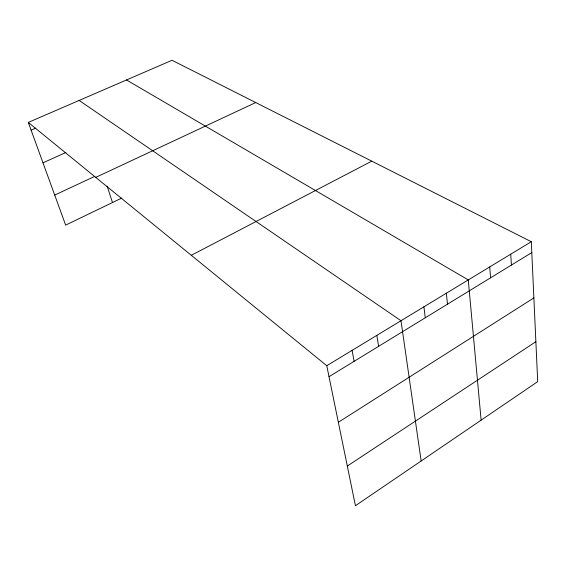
<?xml version="1.0" encoding="UTF-8"?>
<svg xmlns="http://www.w3.org/2000/svg" width="566" height="566" viewBox="0 0 566 566"><rect width="100%" height="100%" fill="white"/><g stroke="black" fill="none" stroke-linecap="round" stroke-linejoin="round"><path stroke-width="0.85" d="M347.305 466.044L535.875 341.694M338.348 422.278L533.872 297.9M329.009 376.694L531.799 252.585M326.766 365.721L531.304 241.717L537.7 381.64L355.434 505.721L326.766 365.721L28.3 122.419L172.029 60.279L531.304 241.717M191.301 255.294L371.77 161.154M121.817 198.043L65.642 225.105L28.3 122.419M54.725 195.072L94.833 176.337M95.739 177.391L255.733 102.552M42.995 162.817L65.889 152.473M31.109 130.145L35.771 128.114M126.508 79.962L468.266 279.929L481.128 420.149M79.141 100.437L400.99 320.717L421.146 460.986M107.108 186.065L112.493 202.536M352.087 350.361L354.104 361.334M376.822 335.369L378.612 346.335M423.913 306.822L425.285 317.774M446.333 293.23L447.515 304.168M489.732 266.919L490.559 277.828M510.737 254.184L511.395 265.072"/></g></svg>
